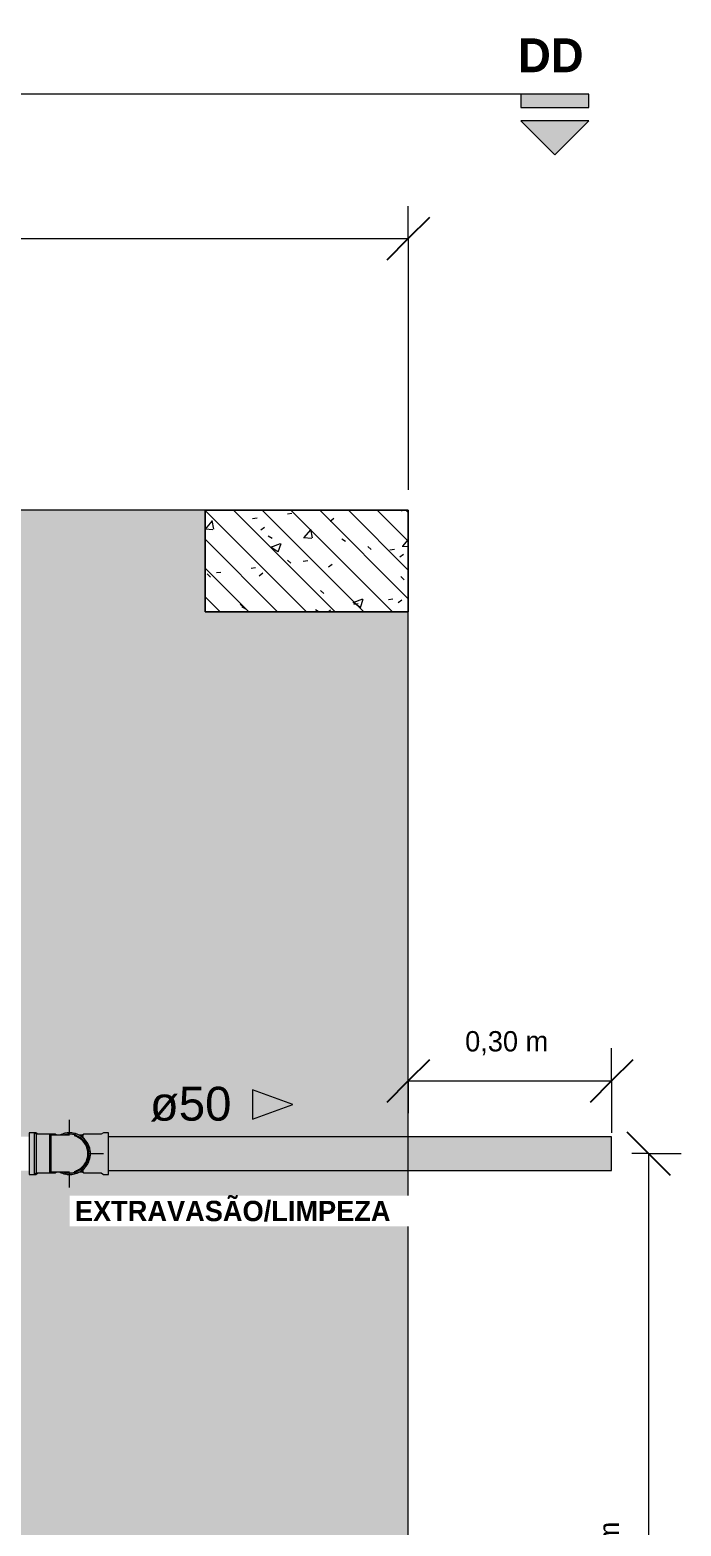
# Model space of a CAD drawing. Header units: metres. Extents: x 15 to 69.3, y -12.4 to 16.4.
# Drawn here: x 23.027 to 23.988, y 14.078 to 16.287 of the extents above; entities that cross this region are included whole.
import ezdxf

# ---------------------------------------------------------------- set-up
doc = ezdxf.new("R2010")
doc.units = ezdxf.units.M
for name, color, linetype, lineweight in [('A-ANNO-DIMS', 7, 'Continuous', 5), ('A-ANNO-DIMS-20', 7, 'Continuous', 5), ('A-DETL', 7, 'Continuous', 5), ('A-DETL-GENF', 7, 'Continuous', 5), ('G-ANNO-SYMB', 7, 'Continuous', 5), ('G-ANNO-TEXT', 7, 'Continuous', 5), ('P-PIPE', 7, 'Continuous', 5), ('P-PIPE-CNTR', 7, 'Continuous', 5), ('P-PIPE-IDEN', 7, 'Continuous', 5), ('S-COLS', 7, 'Continuous', 5)]:
    doc.layers.add(name, color=color, linetype=linetype, lineweight=lineweight)
doc.layers.add('A-FLOR', color=7, linetype='Continuous', lineweight=9, true_color=0x007f00)
doc.styles.add('Arial', font='arial.ttf', dxfattribs={"height": 0.05})
doc.styles.add('Century Gothic_1', font='GOTHIC.TTF', dxfattribs={"height": 0.03})
doc.styles.add('Century Gothic_B', font='GOTHICB.TTF', dxfattribs={"height": 0.05})
doc.styles.add('Century Gothic_B_1', font='GOTHICB.TTF', dxfattribs={"height": 0.03})
doc.dimstyles.new('Setores_1_5', dxfattribs={"dimscale": 0.3048, "dimtxt": 0.031325, "dimasz": 0.208333, "dimexe": 0.15748, "dimexo": 0.098425, "dimgap": 0.114829, "dimtad": 1, "dimrnd": 0.01, "dimzin": 0, "dimdsep": 46, "dimtxsty": 'Century Gothic_1', "dimblk1": 'OBLIQUE', "dimblk2": 'OBLIQUE', "dimsah": 1, "dimcen": 0.09, "dimazin": 0, "dimtfac": 1, "dimtdec": 4, "dimtix": 1, "dimtmove": 0, "dimatfit": 3, "dimfxl": 1, "dimtvp": 1, "dimtolj": 1, "dimtzin": 0, "dimarcsym": 2})

# ---------------------------------------------------------------- blocks, each defined once
blk = doc.blocks.new('Pilar retangular - 15 x 30 cm-V13-NÍVEL CAIXA D_ÁGUA')
at = {"layer": 'S-COLS', "true_color": 0xaaaaaa}
h = blk.add_hatch(dxfattribs=at)
h.set_pattern_fill('FP_1', color=253, style=0, pattern_type=2)
h.set_pattern_definition([(45, (0.08564, 0.00177), (-0.021213, 0.021213), [])])
h.paths.add_polyline_path([(0.075, -0.15), (0.075, 0.15), (-0.075, 0.15), (-0.075, -0.15)])
at = {"layer": 'A-DETL-GENF', "color": 253, "true_color": 0xaaaaaa}
for p, q in [((0.075, 0.15), (-0.075, 0.15)), ((-0.075, 0.15), (-0.075, -0.15)), ((0.075, -0.15), (0.075, 0.15)), ((-0.075, -0.15), (0.075, -0.15))]:
    blk.add_line(p, q, dxfattribs=at)
at = {"layer": 'S-COLS', "color": 253, "true_color": 0xaaaaaa}
for p, q in [((-0.075, 0.15), (0.075, 0.15)), ((-0.075, -0.15), (-0.075, 0.15)), ((0.075, 0.15), (0.075, -0.15)), ((0.075, -0.15), (-0.075, -0.15))]:
    blk.add_line(p, q, dxfattribs=at)
blk = doc.blocks.new('Joelho 45_90 - Agua Fria_Soldavel - MEP - Tigre - Standard-2081496-NÍVEL CAIXA D_ÁGUA')
at = {"layer": 'P-PIPE', "true_color": 0x20e0e0}
for points in [[(17.9585, 14.6278), (17.9585, 14.6581), (17.951, 14.6586), (17.951, 14.6278), (17.958, 14.6278)], [(17.9585, 14.6278), (17.9615, 14.6278), (17.9615, 14.656), (17.9585, 14.6581), (17.9585, 14.6284)], [(17.9615, 14.6278), (17.9815, 14.6278), (17.9815, 14.6565), (17.9615, 14.656), (17.9615, 14.6283)], [(17.9815, 14.6278), (17.9832, 14.6278), (17.9831, 14.6551), (17.9815, 14.6562), (17.9815, 14.6291)], [(18.0352, 14.6278), (18.0378, 14.6278), (18.0366, 14.6354), (18.0338, 14.6419), (18.0294, 14.6473), (18.024, 14.6514), (18.0171, 14.6541), (18.0106, 14.655), (17.9832, 14.6547), (17.9832, 14.6278), (18.0346, 14.6278)], [(18.0393, 14.6278), (18.0414, 14.6278), (18.0395, 14.6383), (18.0341, 14.6476), (18.026, 14.6544), (18.0156, 14.6581), (18.0053, 14.6581), (17.997, 14.6549), (18.0019, 14.655), (18.0036, 14.6555), (18.0106, 14.6565), (18.018, 14.6555), (18.0249, 14.6526), (18.0309, 14.6481), (18.0357, 14.6414), (18.0384, 14.6344), (18.0391, 14.6291)], [(18.0378, 14.6278), (18.0393, 14.6278), (18.0383, 14.6352), (18.0349, 14.6428), (18.0309, 14.6481), (18.0242, 14.6529), (18.0176, 14.6555), (18.0106, 14.6565), (18.0032, 14.6555), (18.0023, 14.6548), (18.0114, 14.6549), (18.0182, 14.6538), (18.0242, 14.6513), (18.0301, 14.6466), (18.0345, 14.6406), (18.0369, 14.6343), (18.0374, 14.6305)], [(17.951, 14.5971), (17.9585, 14.5975), (17.9585, 14.6278), (17.951, 14.6278), (17.951, 14.5975)], [(17.9585, 14.5975), (17.9615, 14.5996), (17.9615, 14.6278), (17.9585, 14.6278), (17.9585, 14.5981)], [(17.9815, 14.5992), (17.9815, 14.6278), (17.9615, 14.6278), (17.9615, 14.5996), (17.9745, 14.5993)], [(17.9815, 14.5992), (17.9832, 14.6009), (17.9832, 14.6278), (17.9815, 14.6278), (17.9815, 14.5993)], [(17.9832, 14.6007), (18.0121, 14.6008), (18.018, 14.6017), (18.0242, 14.6043), (18.0301, 14.609), (18.0345, 14.615), (18.0369, 14.6214), (18.0378, 14.6278), (17.9832, 14.6278), (17.9832, 14.6008)], [(18.0053, 14.5975), (18.016, 14.5975), (18.026, 14.6012), (18.0345, 14.6086), (18.0395, 14.6173), (18.0414, 14.6278), (18.0393, 14.6278), (18.0383, 14.6204), (18.0349, 14.6128), (18.0309, 14.6075), (18.0242, 14.6027), (18.0176, 14.6001), (18.0098, 14.5993), (18.0026, 14.6004), (18.0011, 14.6008), (17.9967, 14.6007), (18.0041, 14.5979)], [(18.0106, 14.5992), (18.018, 14.6001), (18.0249, 14.603), (18.0309, 14.6075), (18.0357, 14.6142), (18.0384, 14.6212), (18.0393, 14.6278), (18.0378, 14.6278), (18.0366, 14.6202), (18.0341, 14.6142), (18.0294, 14.6083), (18.024, 14.6042), (18.0171, 14.6015), (18.0106, 14.6007), (18.0019, 14.6007), (18.0036, 14.6001), (18.0088, 14.5994)]]:
    blk.add_hatch(color=132, dxfattribs=at).paths.add_polyline_path(points)
at = {"layer": 'P-PIPE'}
for p, q in [((17.9585, 14.6586), (17.951, 14.6586)), ((17.951, 14.6586), (17.951, 14.6278)), ((17.9615, 14.6565), (17.9585, 14.6586)), ((17.9585, 14.6586), (17.9585, 14.6278)), ((17.9815, 14.6565), (17.9615, 14.6565)), ((17.9615, 14.6565), (17.9615, 14.6278)), ((17.9832, 14.655), (17.9815, 14.6565)), ((17.9815, 14.6565), (17.9815, 14.6278)), ((17.9815, 14.6278), (17.9815, 14.6565)), ((17.9832, 14.6278), (17.9832, 14.655)), ((17.9832, 14.655), (17.9832, 14.6278)), ((17.951, 14.6278), (17.951, 14.5971)), ((17.9585, 14.6278), (17.9585, 14.5971)), ((17.9615, 14.6278), (17.9615, 14.5992)), ((17.9815, 14.6278), (17.9815, 14.5992)), ((17.9815, 14.5992), (17.9815, 14.6278)), ((17.9832, 14.6007), (17.9832, 14.6278)), ((17.9832, 14.6278), (17.9832, 14.6007)), ((17.951, 14.5971), (17.9585, 14.5971)), ((17.9585, 14.5971), (17.9615, 14.5992)), ((17.9615, 14.5992), (17.9815, 14.5992)), ((17.9815, 14.5992), (17.9832, 14.6007))]:
    blk.add_line(p, q, dxfattribs=at)
at = {"layer": 'P-PIPE', "flags": 128}
for points in [[(18.0106, 14.655), (18.0087, 14.655), (18.0031, 14.655), (17.9947, 14.655), (17.9846, 14.655), (17.9832, 14.655)], [(17.9832, 14.6007), (17.9934, 14.6007), (18.0021, 14.6007), (18.0081, 14.6007), (18.0106, 14.6007), (18.0106, 14.6007)]]:
    blk.add_lwpolyline(points, dxfattribs=at)
at = {"layer": 'P-PIPE'}
for radius, start, end in [(0.0308, 101.975, 117.7355), (0.0308, 0, 117.4749), (0.0286, 0, 108.449), (0.0286, 0, 108.449), (0.0286, 96.6452, 102.0198), (0.0308, 83.3085, 96.6853), (0.0287, 77.975, 83.3533), (0.0307, 41.9735, 78.0206), (0.0271, 60.3407, 75), (0.0271, 60.3407, 75), (0.0272, 0, 60), (0.0272, 0, 60), (0.0287, 36.6457, 42.0216), (0.0307, 242.6936, 0), (0.0287, 251.5844, 0), (0.0286, 251.5844, 0), (0.0272, 300, 0), (0.0272, 300, 0), (0.0307, 23.3065, 36.6833), (0.0286, 17.9767, 23.3538), (0.0308, 0, 18.0185), (0.0308, 341.9815, 0), (0.0308, 281.9794, 318.0265), (0.0271, 285, 299.6593), (0.0271, 285, 299.6593), (0.0286, 317.9784, 323.3543), (0.0308, 323.3167, 336.6935), (0.0287, 336.6462, 342.0233), (0.0307, 242.7359, 258.025), (0.0286, 257.9802, 263.3548), (0.0307, 263.3147, 276.6915), (0.0286, 276.6467, 282.025)]:
    blk.add_arc((18.0106, 14.6278), radius, start, end, dxfattribs=at)
blk = doc.blocks.new('Corte - Padrão-73672-NÍVEL CAIXA D_ÁGUA')
at = {"layer": 'G-ANNO-SYMB'}
for points in [[(-0.00251, 0.00198), (-0.00001, 0.00448), (0.00249, 0.00198)], [(0.00249, 0.001), (0.00249, 0), (-0.00251, 0), (-0.00251, 0.001)]]:
    blk.add_hatch(color=256, dxfattribs=at).paths.add_polyline_path(points)
for p, q in [((-0.00001, 0.00448), (-0.00251, 0.00198)), ((0.00249, 0.00198), (-0.00001, 0.00448)), ((-0.00251, 0.00198), (0.00249, 0.00198)), ((0.00249, 0.001), (-0.00251, 0.001)), ((-0.00251, 0.001), (-0.00251, 0)), ((0.00249, 0), (0.00249, 0.001)), ((-0.00251, 0), (0.00249, 0))]:
    blk.add_line(p, q, dxfattribs=at)
blk = doc.blocks.new('DIMBLOCK13-NÍVEL CAIXA D_ÁGUA')
at = {"layer": 'A-ANNO-DIMS-20'}
for p, q in [((23.8859, 14.7353), (23.8859, 14.7833)), ((23.5859, 14.7353), (23.5859, 14.7502)), ((23.5859, 14.7353), (23.8859, 14.7353)), ((23.5859, 14.7353), (23.5859, 14.6873)), ((23.8859, 14.7353), (23.8859, 14.6584))]:
    blk.add_line(p, q, dxfattribs=at)
at = {"layer": 'A-ANNO-DIMS-20', "lineweight": 25}
for p, q in [((23.5859, 14.7353), (23.6177, 14.767)), ((23.8859, 14.7353), (23.9177, 14.767)), ((23.5859, 14.7353), (23.5542, 14.7035)), ((23.8859, 14.7353), (23.8542, 14.7035))]:
    blk.add_line(p, q, dxfattribs=at)
at = {"layer": 'A-ANNO-DIMS-20', "color": 0, "insert": (23.6698, 14.8087), "char_height": 0.03, "width": 0.158714, "attachment_point": 1, "line_spacing_factor": 0.984502, "style": 'Century Gothic_1'}
blk.add_mtext('0,30 m', dxfattribs=at)
blk = doc.blocks.new('_Oblique')
at = {"color": 0, "linetype": 'ByBlock', "lineweight": -2}
blk.add_line((-0.5, -0.5), (0.5, 0.5), dxfattribs=at)
blk = doc.blocks.new('Anotacao_Tuboseta - Fluxo 1-2612753-NÍVEL CAIXA D_ÁGUA')
at = {"layer": 'P-PIPE-IDEN'}
blk.add_hatch(color=256, dxfattribs=at).paths.add_polyline_path([(0, -0.00108), (0, 0.00108), (0.00297, 0)])
for p, q in [((0.00297, 0), (0, 0.00108)), ((0, 0.00108), (0, -0.00108)), ((0, -0.00108), (0.00297, 0))]:
    blk.add_line(p, q, dxfattribs=at)
blk = doc.blocks.new('DIMBLOCK18-NÍVEL CAIXA D_ÁGUA')
at = {"layer": 'A-ANNO-DIMS-20', "lineweight": 25}
for p, q in [((23.9405, 14.6278), (23.9087, 14.6596)), ((23.9405, 14.6278), (23.9722, 14.5961)), ((23.9405, 13.4278), (23.9087, 13.4596)), ((23.9405, 13.4278), (23.9722, 13.3961))]:
    blk.add_line(p, q, dxfattribs=at)
at = {"layer": 'A-ANNO-DIMS-20'}
for p, q in [((23.9405, 14.6278), (23.9159, 14.6278)), ((23.9405, 14.6278), (23.9405, 13.4278)), ((23.9405, 14.6278), (23.9885, 14.6278)), ((23.9405, 13.4278), (23.6159, 13.4278)), ((23.9405, 13.4278), (23.9885, 13.4278))]:
    blk.add_line(p, q, dxfattribs=at)
at = {"layer": 'A-ANNO-DIMS-20', "color": 0, "insert": (23.867, 13.9617), "char_height": 0.03, "width": 0.158714, "attachment_point": 1, "rotation": 90, "line_spacing_factor": 0.984502, "style": 'Century Gothic_1'}
blk.add_mtext('1,20 m', dxfattribs=at)
blk = doc.blocks.new('DIMBLOCK19-NÍVEL CAIXA D_ÁGUA')
at = {"layer": 'A-ANNO-DIMS-20'}
for p, q in [((22.0859, 15.9789), (22.0859, 16.0269)), ((23.5859, 15.9789), (23.5859, 16.0269)), ((22.0859, 15.9789), (23.5859, 15.9789)), ((22.0859, 15.9789), (22.0859, 15.6089)), ((23.5859, 15.9789), (23.5859, 15.6078))]:
    blk.add_line(p, q, dxfattribs=at)
at = {"layer": 'A-ANNO-DIMS-20', "lineweight": 25}
for p, q in [((22.0859, 15.9789), (22.1177, 16.0107)), ((23.5859, 15.9789), (23.6177, 16.0107)), ((22.0859, 15.9789), (22.0542, 15.9472)), ((23.5859, 15.9789), (23.5542, 15.9472))]:
    blk.add_line(p, q, dxfattribs=at)
at = {"layer": 'A-ANNO-DIMS-20', "color": 0, "insert": (22.7698, 16.0524), "char_height": 0.03, "width": 0.158714, "attachment_point": 1, "line_spacing_factor": 0.984502, "style": 'Century Gothic_1'}
blk.add_mtext('1,50 m', dxfattribs=at)

msp = doc.modelspace()

# ---------------------------------------------------------------- hatches: boundary and pattern name
at = {"layer": 'A-DETL-GENF', "true_color": 0x808080}
h = msp.add_hatch(dxfattribs=at)
h.set_pattern_fill('FP_2', color=8, style=0, pattern_type=2)
h.set_pattern_definition([(50, (5.07533, 0), (0.14575316, -0.01275165), [0.01524, -0.16764]), (355, (5.07533, 0), (-0.0281956, 0.15284905), [0.01219, -0.13411]), (100.451, (5.08748, -0.00106), (0.1175571, 0.1400984), [0.01295, -0.14247]), (46.184, (5.07533, 0.04064), (0.2168615, -0.0336392), [0.02286, -0.25146]), (96.636, (5.0934, 0.03784), (0.1899178, 0.1979433), [0.01943, -0.21371]), (351.184, (5.07533, 0.04064), (0.1899206, 0.197941), [0.01829, -0.20117]), (21, (5.09565, 0.03048), (0.12129647, -0.0818154), [0.01524, -0.16764]), (326, (5.09565, 0.03048), (0.0494422, 0.1473543), [0.01219, -0.13411]), (71.451, (5.10576, 0.02366), (0.17073884, 0.06554), [0.01295, -0.14247]), (37.5, (5.07533, 0), (0.00247227, 0.06764328), [0.00671, -0.12578, 0.00671, -0.12944, -0.13462]), (37.5, (5.07533, 0), (0.00247227, 0.06764328), [-0.26863, 0.00671, -0.12791]), (7.5, (5.07533, 0), (0.05345655, 0.08014312), [0.00671, -0.07092, 0.00671, -0.12273, -0.05131]), (7.5, (5.07533, 0), (0.05345655, 0.08014312), [-0.20706, 0.00671, -0.0446]), (327.5, (5.03002, 0), (0.10847647, -0.00458194), [0.00671, -0.04409, 0.00671, -0.15179, -0.21031]), (327.5, (5.03002, 0), (0.10847647, -0.00458194), [-0.2093, 0.00671, -0.20361]), (317.5, (5.0097, 0), (0.11850734, 0.02034188), [0.00671, -0.05933, 0.00671, -0.09855, -0.14935]), (317.5, (5.0097, 0), (0.11850734, 0.02034188), [-0.1713, 0.00671, -0.14265])])
h.paths.add_polyline_path([(23.5859, 15.4278), (23.5859, 15.5778), (23.2859, 15.5778), (23.2859, 15.4278)])
at = {"layer": 'A-FLOR', "true_color": 0x464646}
h = msp.add_hatch(color=49, dxfattribs=at)
h.paths.add_polyline_path([(21.9606, 11.9278), (23.4359, 11.9278), (23.4359, 12.2278), (23.5859, 12.2278), (23.5859, 13.2778), (23.2859, 13.2778), (23.2859, 13.4278), (23.5859, 13.4278), (23.5859, 14.6028), (23.1433, 14.6028), (23.1433, 14.5971), (23.1358, 14.5975), (23.1328, 14.5996), (23.1069, 14.5993), (23.1052, 14.6007), (23.1002, 14.6007), (23.0934, 14.598), (23.0923, 14.5979), (23.0909, 14.5975), (23.0895, 14.5975), (23.0859, 14.5971), (23.081, 14.5975), (23.0806, 14.5975), (23.0785, 14.598), (23.078, 14.5981), (23.0716, 14.6007), (23.0664, 14.6005), (23.0649, 14.5993), (23.057, 14.5993), (23.0568, 14.5992), (23.0387, 14.5993), (23.036, 14.5975), (23.0263, 14.5971), (23.0263, 14.6028), (22.8452, 14.6028), (22.8444, 14.5801), (22.84, 14.5326), (22.8325, 14.4854), (22.8221, 14.4388), (22.8088, 14.393), (22.7926, 14.348), (22.7736, 14.3042), (22.7519, 14.2617), (22.7276, 14.2206), (22.7008, 14.1811), (22.6715, 14.1434), (22.64, 14.1076), (22.6062, 14.0738), (22.5704, 14.0422), (22.5327, 14.013), (22.4932, 13.9861), (22.4521, 13.9618), (22.4095, 13.9401), (22.3657, 13.9212), (22.3208, 13.905), (22.275, 13.8917), (22.2284, 13.8813), (22.1812, 13.8738), (22.1338, 13.8693), (22.1109, 13.8686), (22.1109, 13.5063), (22.1167, 13.5063), (22.1167, 13.4988), (22.1146, 13.4958), (22.1146, 13.4769), (22.1131, 13.4758), (22.1131, 13.4614), (22.1139, 13.4614), (22.1139, 13.4618), (22.1156, 13.463), (22.1318, 13.463), (22.1331, 13.464), (22.1371, 13.4639), (22.1371, 13.4603), (22.2507, 13.4603), (22.2507, 13.4643), (22.2549, 13.4639), (22.2561, 13.4627), (22.2711, 13.4627), (22.2722, 13.4616), (22.2972, 13.4618), (22.3096, 13.4618), (22.3099, 13.4621), (22.3155, 13.4641), (22.3214, 13.4639), (22.3268, 13.4618), (22.331, 13.458), (22.3337, 13.453), (22.3346, 13.4478), (22.3333, 13.4416), (22.3306, 13.4371), (22.3264, 13.4335), (22.3206, 13.4316), (22.3149, 13.4317), (22.3085, 13.4338), (22.2972, 13.4338), (22.2721, 13.4338), (22.2711, 13.4329), (22.2561, 13.4329), (22.2547, 13.4316), (22.2507, 13.4313), (22.2507, 13.4353), (22.1371, 13.4353), (22.1371, 13.4316), (22.1331, 13.4316), (22.1317, 13.4326), (22.1156, 13.4326), (22.1139, 13.4338), (22.1139, 13.4342), (22.1129, 13.4342), (22.1131, 13.4335), (22.1131, 13.4198), (22.1146, 13.4187), (22.1146, 13.3998), (22.1167, 13.3968), (22.1167, 13.3893), (22.1109, 13.3893), (22.1109, 13.2606), (22.1167, 13.2606), (22.1167, 13.2531), (22.1146, 13.2501), (22.1144, 13.224), (22.1131, 13.2225), (22.1145, 13.209), (22.1182, 13.1967), (22.1247, 13.1848), (22.1329, 13.1748), (22.1431, 13.1663), (22.1548, 13.1601), (22.1675, 13.1563), (22.1807, 13.155), (22.1824, 13.1565), (22.2083, 13.1565), (22.2113, 13.1586), (22.2188, 13.1586), (22.2188, 13.1528), (23.2444, 13.1528), (23.257, 13.1429), (23.2634, 13.1429), (23.2654, 13.1449), (23.2694, 13.1449), (23.2694, 13.1403), (23.3501, 13.1403), (23.3501, 13.1443), (23.3541, 13.1441), (23.3555, 13.1427), (23.3705, 13.1427), (23.3716, 13.1416), (23.4035, 13.1418), (23.4089, 13.1418), (23.4092, 13.1421), (23.4148, 13.1441), (23.4207, 13.1439), (23.4257, 13.1421), (23.4303, 13.138), (23.433, 13.133), (23.434, 13.1278), (23.4326, 13.1216), (23.4301, 13.1172), (23.4257, 13.1135), (23.4199, 13.1116), (23.4142, 13.1117), (23.4089, 13.1138), (23.3799, 13.1139), (23.3714, 13.1138), (23.3705, 13.1129), (23.3555, 13.1129), (23.3541, 13.1116), (23.3501, 13.1113), (23.3501, 13.1153), (23.2694, 13.1153), (23.2694, 13.1107), (23.2654, 13.1107), (23.2634, 13.1127), (23.257, 13.1127), (23.2441, 13.1026), (22.2188, 13.1028), (22.2188, 13.0971), (22.2113, 13.0971), (22.2083, 13.0992), (22.1824, 13.0992), (22.1807, 13.1007), (22.1607, 13.1024), (22.143, 13.1066), (22.1254, 13.1139), (22.109, 13.1239), (22.0945, 13.1364), (22.0821, 13.1509), (22.0717, 13.1681), (22.0648, 13.1849), (22.0602, 13.2044), (22.0588, 13.2225), (22.0573, 13.2242), (22.0573, 13.2501), (22.0552, 13.2531), (22.0552, 13.2606), (22.0609, 13.2606), (22.0609, 13.3893), (22.0552, 13.3893), (22.0552, 13.3968), (22.0573, 13.3998), (22.0573, 13.4187), (22.0588, 13.4198), (22.0588, 13.4758), (22.0573, 13.4769), (22.0573, 13.4958), (22.0552, 13.4988), (22.0552, 13.5063), (22.0609, 13.5063), (22.0609, 13.8686), (22.0381, 13.8693), (21.9907, 13.8738), (21.9435, 13.8813), (21.8969, 13.8917), (21.8511, 13.905), (21.8062, 13.9212), (21.7624, 13.9401), (21.7198, 13.9618), (21.6787, 13.9861), (21.6392, 14.013), (21.6015, 14.0422), (21.5657, 14.0738), (21.5319, 14.1076), (21.5004, 14.1434), (21.4711, 14.1811), (21.4443, 14.2206), (21.42, 14.2617), (21.3983, 14.3042), (21.3793, 14.348), (21.3631, 14.393), (21.3498, 14.4388), (21.3394, 14.4854), (21.3319, 14.5326), (21.3274, 14.5801), (21.326, 14.6278), (21.3274, 14.6755), (21.3319, 14.7231), (21.3394, 14.7702), (21.3498, 14.8168), (21.3631, 14.8627), (21.3793, 14.9076), (21.3983, 14.9514), (21.42, 14.9939), (21.4443, 15.035), (21.4711, 15.0745), (21.5004, 15.1122), (21.5319, 15.1481), (21.5657, 15.1818), (21.6015, 15.2134), (21.6392, 15.2427), (21.6787, 15.2695), (21.7198, 15.2938), (21.7624, 15.3155), (21.8062, 15.3344), (21.8511, 15.3506), (21.8969, 15.3639), (21.9435, 15.3743), (21.9907, 15.3818), (22.0381, 15.3863), (22.0734, 15.3874), (22.0734, 15.5608), (22.0694, 15.5608), (22.0697, 15.5648), (22.0711, 15.5662), (22.0708, 15.5778), (20.4359, 15.5778), (20.4359, 15.2778), (20.2859, 15.2778), (20.2859, 13.4278), (20.5859, 13.4278), (20.5859, 13.2778), (20.2859, 13.2778), (20.2859, 12.2278), (20.4359, 12.2278), (20.4359, 11.9278), (20.5859, 11.9278)])
h.paths.add_polyline_path([(23.5859, 14.6528), (23.5859, 15.4278), (23.2859, 15.4278), (23.2859, 15.5778), (22.101, 15.5778), (22.1008, 15.5662), (22.1022, 15.5648), (22.1024, 15.5608), (22.0984, 15.5608), (22.0984, 15.3874), (22.1338, 15.3863), (22.1812, 15.3818), (22.2284, 15.3743), (22.275, 15.3639), (22.3208, 15.3506), (22.3657, 15.3344), (22.4095, 15.3155), (22.4521, 15.2938), (22.4932, 15.2695), (22.5327, 15.2427), (22.5704, 15.2134), (22.6062, 15.1818), (22.64, 15.1481), (22.6715, 15.1122), (22.7008, 15.0745), (22.7276, 15.035), (22.7519, 14.9939), (22.7736, 14.9514), (22.7926, 14.9076), (22.8088, 14.8627), (22.8221, 14.8168), (22.8325, 14.7702), (22.84, 14.7231), (22.8444, 14.6755), (22.8452, 14.6528), (23.0263, 14.6528), (23.0263, 14.6586), (23.0363, 14.6579), (23.039, 14.6561), (23.057, 14.6563), (23.0571, 14.6562), (23.0649, 14.6563), (23.0666, 14.655), (23.0724, 14.6552), (23.0785, 14.6576), (23.0796, 14.6577), (23.081, 14.6581), (23.083, 14.6582), (23.086, 14.6586), (23.0909, 14.6581), (23.0913, 14.6581), (23.0932, 14.6576), (23.0945, 14.6573), (23.1007, 14.6549), (23.1054, 14.655), (23.1069, 14.6563), (23.1328, 14.656), (23.1358, 14.6581), (23.1433, 14.6586), (23.1433, 14.6528), (23.545, 14.6528)])
at = {"layer": 'P-PIPE', "true_color": 0x20e0e0}
for points in [[(23.036, 14.6566), (23.036, 14.6581), (23.0338, 14.6581), (23.0358, 14.6567)], [(23.0368, 14.656), (23.0387, 14.6563), (23.036, 14.658), (23.0362, 14.6565), (23.0366, 14.6562)], [(23.0612, 14.655), (23.0649, 14.655), (23.0649, 14.6563), (23.0573, 14.656), (23.0585, 14.655)], [(23.0664, 14.655), (23.0664, 14.6551), (23.0649, 14.656), (23.0649, 14.655), (23.0658, 14.655)], [(23.1052, 14.6514), (23.1052, 14.6549), (23.1006, 14.6548), (23.1014, 14.6544), (23.1051, 14.6515)], [(23.1069, 14.6501), (23.1069, 14.6563), (23.1052, 14.6548), (23.1054, 14.6513), (23.1067, 14.6503)], [(23.1174, 14.6278), (23.1328, 14.6278), (23.1328, 14.656), (23.1069, 14.6563), (23.1072, 14.65), (23.1082, 14.6489), (23.1095, 14.6476), (23.1098, 14.647), (23.1114, 14.6447), (23.1129, 14.6424), (23.114, 14.6399), (23.1148, 14.6383), (23.1154, 14.6364), (23.1157, 14.635), (23.1167, 14.6278)], [(23.1328, 14.6278), (23.1358, 14.6278), (23.1358, 14.6581), (23.1328, 14.656), (23.1328, 14.6327)], [(23.1358, 14.6278), (23.1433, 14.6278), (23.1433, 14.6586), (23.1358, 14.6581), (23.1358, 14.6327)], [(23.1069, 14.5993), (23.1328, 14.5996), (23.1328, 14.6278), (23.1167, 14.6278), (23.1154, 14.6193), (23.115, 14.618), (23.1146, 14.6168), (23.1133, 14.6142), (23.1122, 14.6119), (23.1095, 14.6081), (23.1095, 14.608), (23.1087, 14.6073), (23.1071, 14.6056), (23.1069, 14.6055), (23.1069, 14.5996)], [(23.1358, 14.5975), (23.1358, 14.6278), (23.1328, 14.6277), (23.1328, 14.5996), (23.1333, 14.5993)], [(23.1433, 14.5971), (23.1433, 14.6278), (23.1358, 14.6277), (23.1358, 14.5975)], [(23.1003, 14.6007), (23.1052, 14.6008), (23.1051, 14.6041), (23.1006, 14.6009), (23.1003, 14.6007)], [(23.1069, 14.5993), (23.1069, 14.6055), (23.1052, 14.604), (23.1054, 14.6006), (23.1066, 14.5996)], [(23.0285, 14.5971), (23.036, 14.5977), (23.036, 14.599), (23.0338, 14.5975), (23.0285, 14.5972)], [(23.036, 14.5975), (23.039, 14.5995), (23.0366, 14.5994), (23.036, 14.5988), (23.036, 14.5975)], [(23.0649, 14.5993), (23.0649, 14.6007), (23.0584, 14.6005), (23.0571, 14.5994), (23.0585, 14.5994)], [(23.0649, 14.5993), (23.0663, 14.6007), (23.0649, 14.6007), (23.0649, 14.5996)]]:
    msp.add_hatch(color=132, dxfattribs=at).paths.add_polyline_path(points)
h = msp.add_hatch(color=132, dxfattribs=at)
h.paths.add_polyline_path([(23.0859, 14.5971), (23.0895, 14.5975), (23.0829, 14.5975), (23.0859, 14.5971)])
h.paths.add_polyline_path([(23.0796, 14.5979), (23.075, 14.5993), (23.0785, 14.598), (23.0795, 14.5979)])
h.paths.add_polyline_path([(23.0923, 14.5979), (23.0939, 14.5981), (23.0984, 14.6001), (23.0924, 14.5979)])
h.paths.add_polyline_path([(23.0909, 14.5996), (23.0909, 14.5998), (23.0893, 14.5996)])
h.paths.add_polyline_path([(23.1013, 14.6012), (23.1079, 14.6063), (23.1079, 14.6067), (23.1024, 14.6021)])
h.paths.add_polyline_path([(23.1071, 14.6087), (23.1082, 14.6099), (23.1077, 14.6095), (23.1075, 14.6092)])
h.paths.add_polyline_path([(23.1104, 14.6096), (23.1129, 14.6131), (23.1131, 14.6142), (23.1108, 14.6102)])
h.paths.add_polyline_path([(23.112, 14.6166), (23.1129, 14.618), (23.1126, 14.618), (23.1121, 14.6168)])
h.paths.add_polyline_path([(23.115, 14.6184), (23.1157, 14.6198), (23.1158, 14.6229), (23.1152, 14.6193)])
h.paths.add_polyline_path([(23.1167, 14.6278), (23.1153, 14.6365), (23.1152, 14.6365), (23.1166, 14.6283)])
h.paths.add_polyline_path([(23.113, 14.6366), (23.1129, 14.6376), (23.1127, 14.6374), (23.1129, 14.637)])
h.paths.add_polyline_path([(23.114, 14.6399), (23.1121, 14.6439), (23.1109, 14.6451), (23.1137, 14.6402)])
h.paths.add_polyline_path([(23.1087, 14.6448), (23.1075, 14.6466), (23.1077, 14.6461), (23.1087, 14.6448)])
h.paths.add_polyline_path([(23.1087, 14.6483), (23.1072, 14.65), (23.1051, 14.6512), (23.1082, 14.6487)])
h.paths.add_polyline_path([(23.1013, 14.6544), (23.1013, 14.6544), (23.0932, 14.6576), (23.0929, 14.6575), (23.1003, 14.6548)])
h.paths.add_polyline_path([(23.0718, 14.6549), (23.0785, 14.6576), (23.078, 14.6575), (23.0717, 14.6549)])
h.paths.add_polyline_path([(23.0919, 14.6557), (23.0909, 14.656), (23.091, 14.6558), (23.0913, 14.6558)])
h.paths.add_polyline_path([(23.0895, 14.6581), (23.0859, 14.6586), (23.0832, 14.6581), (23.086, 14.6581)])
at = {"layer": 'P-PIPE', "true_color": 0x00ffff}
for points in [[(23.8859, 14.6278), (23.8859, 14.6528), (23.1433, 14.6526), (23.1433, 14.6278), (23.545, 14.6278)], [(23.1489, 14.6028), (23.8859, 14.6028), (23.8859, 14.6278), (23.1433, 14.6276), (23.1433, 14.6028)]]:
    msp.add_hatch(color=4, dxfattribs=at).paths.add_polyline_path(points)

# ---------------------------------------------------------------- linework, layer by layer
at = {"layer": 'A-DETL'}
for p, q in [((23.5859, 15.5778), (23.2859, 15.5778)), ((23.2859, 15.5778), (23.2859, 15.4278)), ((23.5859, 15.4278), (23.5859, 15.5778)), ((23.2859, 15.4278), (23.5859, 15.4278))]:
    msp.add_line(p, q, dxfattribs=at)
at = {"layer": 'A-FLOR', "color": 9, "true_color": 0xaad4aa}
for p, q in [((23.2859, 15.5778), (20.4359, 15.5778)), ((23.5859, 13.4278), (23.5859, 15.4278))]:
    msp.add_line(p, q, dxfattribs=at)
at = {"layer": 'G-ANNO-SYMB'}
msp.add_line((23.802, 16.1923), (20.1295, 16.1923), dxfattribs=at)
at = {"layer": 'P-PIPE'}
for p, q in [((23.036, 14.6586), (23.0285, 14.6586)), ((23.039, 14.6565), (23.036, 14.6586)), ((23.0649, 14.6565), (23.039, 14.6565)), ((23.0666, 14.655), (23.0649, 14.6565)), ((23.0718, 14.655), (23.0676, 14.655)), ((23.1052, 14.655), (23.1001, 14.655)), ((23.1069, 14.6565), (23.1052, 14.655)), ((23.1328, 14.6565), (23.1069, 14.6565)), ((23.1358, 14.6586), (23.1328, 14.6565)), ((23.1433, 14.6586), (23.1358, 14.6586)), ((23.1433, 14.6278), (23.1433, 14.6586)), ((23.8859, 14.6528), (23.1433, 14.6528)), ((23.8859, 14.6028), (23.8859, 14.6528)), ((23.1433, 14.5971), (23.1433, 14.6278)), ((23.1433, 14.6028), (23.8859, 14.6028)), ((23.0285, 14.5971), (23.036, 14.5971)), ((23.036, 14.5971), (23.039, 14.5992)), ((23.039, 14.5992), (23.0649, 14.5992)), ((23.0649, 14.5992), (23.0666, 14.6007)), ((23.1001, 14.6007), (23.1052, 14.6007)), ((23.1052, 14.6007), (23.1069, 14.5992)), ((23.1069, 14.5992), (23.1328, 14.5992)), ((23.1328, 14.5992), (23.1358, 14.5971)), ((23.1358, 14.5971), (23.1433, 14.5971))]:
    msp.add_line(p, q, dxfattribs=at)
for radius, start, end in [(0.0307, 101.975, 117.7355), (0.0307, 83.3085, 96.6853), (0.0307, 41.9735, 78.0206), (0.0308, 23.3065, 36.6833), (0.0308, 360, 18.0185), (0.0308, 341.9815, 360), (0.0308, 281.9794, 318.0265), (0.0308, 323.3167, 336.6935), (0.0308, 242.7359, 258.025), (0.0308, 263.3147, 276.6915)]:
    msp.add_arc((23.0859, 14.6278), radius, start, end, dxfattribs=at)
at = {"layer": 'P-PIPE-CNTR'}
for p, q in [((23.0859, 14.6565), (23.0859, 14.6778)), ((23.1146, 14.6278), (23.1359, 14.6278)), ((23.0859, 14.5778), (23.0859, 14.5992))]:
    msp.add_line(p, q, dxfattribs=at)

# ---------------------------------------------------------------- block references
at = {"layer": 'G-ANNO-SYMB', "xscale": 19.99999999999999, "yscale": 19.99999999999999, "zscale": 19.99999999999999, "rotation": 180}
msp.add_blockref('Corte - Padrão-73672-NÍVEL CAIXA D_ÁGUA', (23.802, 16.1923), dxfattribs=at)
at = {"layer": 'P-PIPE'}
msp.add_blockref('Joelho 45_90 - Agua Fria_Soldavel - MEP - Tigre - Standard-2081496-NÍVEL CAIXA D_ÁGUA', (5.0753, 0), dxfattribs=at)
at = {"layer": 'P-PIPE-IDEN', "xscale": 19.99999999999999, "yscale": 19.99999999999999, "zscale": 19.99999999999999}
msp.add_blockref('Anotacao_Tuboseta - Fluxo 1-2612753-NÍVEL CAIXA D_ÁGUA', (23.3559, 14.7003), dxfattribs=at)
at = {"layer": 'S-COLS', "color": 253, "true_color": 0xaaaaaa, "rotation": 269.9999999999993}
msp.add_blockref('Pilar retangular - 15 x 30 cm-V13-NÍVEL CAIXA D_ÁGUA', (23.4359, 15.5028), dxfattribs=at)

# ---------------------------------------------------------------- texts
at = {"layer": 'G-ANNO-TEXT', "color": 5, "true_color": 0x0000ff, "insert": (23.748, 16.2745), "char_height": 0.05, "width": 0.11865, "attachment_point": 1, "style": 'Century Gothic_B', "bg_fill": 3, "box_fill_scale": 1.25, "bg_fill_color": 256, "bg_fill_true_color": 13158600, "bg_fill_transparency": 0}
msp.add_mtext('DD', dxfattribs=at)
at = {"layer": 'P-PIPE-IDEN', "insert": (23.2045, 14.7265), "char_height": 0.05, "width": 0.144304, "attachment_point": 1, "style": 'Arial'}
msp.add_mtext('ø50', dxfattribs=at)

# ---------------------------------------------------------------- dimensions: what is measured, and where the dimension line sits
at = {"layer": 'A-ANNO-DIMS'}
for base, p1, p2, override, picture, middle in [((23.5859, 15.9789), (22.0859, 15.5789), (23.5859, 15.5778), {"dimpost": '<>', "dimfxl": 1.5}, 'DIMBLOCK19-NÍVEL CAIXA D_ÁGUA', (22.8359, 16.0297)), ((23.8859, 14.7353), (23.5859, 14.7802), (23.8859, 14.6284), {"dimpost": '<>', "dimfxl": 0.336196}, 'DIMBLOCK13-NÍVEL CAIXA D_ÁGUA', (23.7359, 14.786))]:
    dim = msp.add_linear_dim(base=base, p1=p1, p2=p2, dimstyle='Setores_1_5', override=override, dxfattribs=at)
    dim.commit()
    dim.dimension.update_dxf_attribs({"geometry": picture, "text_midpoint": middle})

# ---------------------------------------------------------------- next in the draw order: texts
at = {"layer": 'G-ANNO-TEXT', "color": 1, "true_color": 0xff0000, "insert": (23.0938, 14.5581), "char_height": 0.03, "width": 0.562785, "attachment_point": 1, "style": 'Century Gothic_B_1', "bg_fill": 3, "box_fill_scale": 1.25, "bg_fill_color": 256, "bg_fill_true_color": 13158600, "bg_fill_transparency": 0}
msp.add_mtext('EXTRAVASÃO/LIMPEZA', dxfattribs=at)

# ---------------------------------------------------------------- next in the draw order: dimensions: what is measured, and where the dimension line sits
at = {"layer": 'A-ANNO-DIMS'}
dim = msp.add_linear_dim(base=(23.9405, 13.4278), p1=(23.8859, 14.6278), p2=(23.5859, 13.4278), angle=90, dimstyle='Setores_1_5', override={"dimpost": '<>', "dimfxl": 1.236932}, dxfattribs=at)
dim.commit()
dim.dimension.update_dxf_attribs({"geometry": 'DIMBLOCK18-NÍVEL CAIXA D_ÁGUA', "text_midpoint": (23.8897, 14.0278)})

doc.saveas('drawing.dxf')
